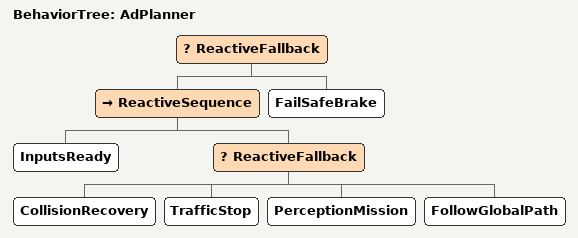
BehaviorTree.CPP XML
<root main_tree_to_execute="AdPlanner">
  <BehaviorTree ID="AdPlanner">
    <ReactiveFallback>
      <ReactiveSequence>
        <InputsReady/>
        <ReactiveFallback>
          <CollisionRecovery/>
          <TrafficStop/>
          <PerceptionMission/>
          <FollowGlobalPath/>
        </ReactiveFallback>
      </ReactiveSequence>
      <FailSafeBrake/>
    </ReactiveFallback>
  </BehaviorTree>
</root>
